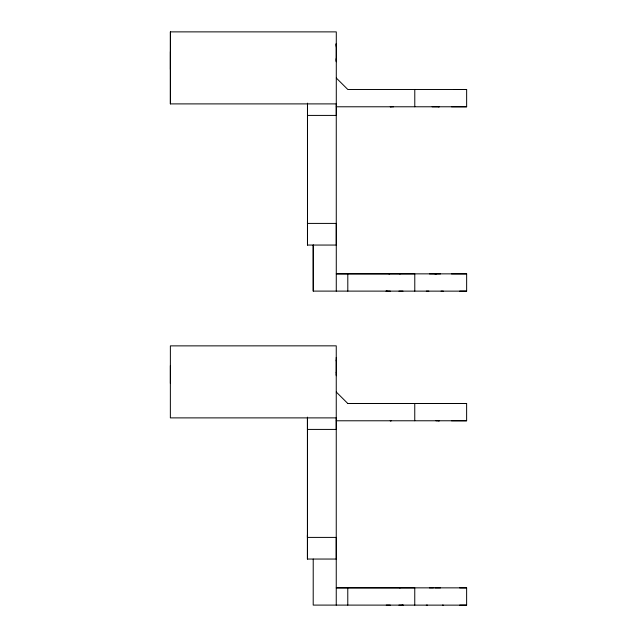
<?xml version="1.0" encoding="UTF-8"?>
<svg xmlns="http://www.w3.org/2000/svg" width="637" height="637" viewBox="0 0 637 637"><rect width="100%" height="100%" fill="white"/><g stroke="black" fill="none" stroke-linecap="round" stroke-linejoin="round"><path stroke-width="0.96" d="M307.464 220.848L307.464 245.054L336.272 245.054L336.264 103.895L170.374 103.895L170.398 31.874L336.296 31.882L336.288 115.416L307.456 115.416M170.382 103.895L170.39 31.874M307.456 417.131L307.456 559.047L336.248 559.047L336.248 537.405L307.432 537.405L307.44 417.721M307.48 103.138L307.48 245.054L307.464 103.727M313.221 559.047L313.205 605.094L466.626 605.142L466.626 587.863L459.675 587.855M313.245 291.101L313.221 245.054L313.245 291.101L466.642 291.141L466.65 273.862L451.458 273.862M336.272 60.603L336.272 61.757L336.28 58.15M336.28 44.558L336.288 43.404L336.272 47.011M336.248 605.118L336.256 345.843L170.374 345.875L170.358 417.888L336.24 417.888L336.248 429.418L307.44 429.418L307.44 417.888M336.272 291.125L336.288 223.412L307.456 223.412L307.48 221.565M336.248 375.758L336.264 374.389M414.759 605.126L414.767 587.847L347.778 587.816L347.786 605.118M347.81 291.125L347.802 273.822L414.783 273.854L414.783 291.133M414.759 420.762L414.759 403.476M414.783 106.769L414.783 89.483M336.264 420.786L466.626 420.77L466.626 403.484L347.77 403.476L336.264 392.018M336.288 106.785L466.642 106.777L466.642 89.491L347.818 89.499L336.288 78.017M307.432 537.405L307.44 534.841L307.44 559.047L307.456 535.558M466.642 89.491L454.213 89.499M391.142 106.777L390.306 106.777L393.586 106.777M438.447 106.777L439.275 106.777L432.101 106.769M388.873 273.846L389.645 273.854M400.195 273.854L399.622 273.854M429.402 273.862L440.525 273.878M466.65 273.862L336.272 273.846L347.81 273.87M402.974 291.133L398.945 291.141M426.32 291.141L428.844 291.141M443.312 291.149L441.067 291.141M466.626 403.484L347.794 403.5M438.423 420.77L439.259 420.77L435.971 420.77M347.786 587.863L336.248 587.847L466.626 587.863M400.171 587.855L399.598 587.847M429.378 587.855L433.447 587.871M440.501 587.871L434.936 587.871M386.261 605.126L390.282 605.134M426.296 605.142L427.459 605.142M443.288 605.142L442.42 605.134M451.45 106.769L466.642 106.777M459.707 291.149L466.642 291.141M451.434 420.762L466.626 420.77M459.683 605.142L466.626 605.142M434.96 273.878L436.449 273.878M387.145 291.125L385.974 291.133L390.298 291.133M402.09 605.126L403.245 605.126L398.921 605.134M336.256 361.004L336.264 357.397M336.264 372.151L336.248 374.596M336.288 45.928L336.272 59.225M336.264 359.929L336.248 373.226M170.382 51.653L170.382 69.361M170.366 365.654L170.366 383.355M336.288 60.388L336.28 59.528L336.288 60.388M336.272 44.479L336.272 45.633L336.272 44.479M391.118 420.77L390.282 420.77L391.118 420.77"/></g></svg>
